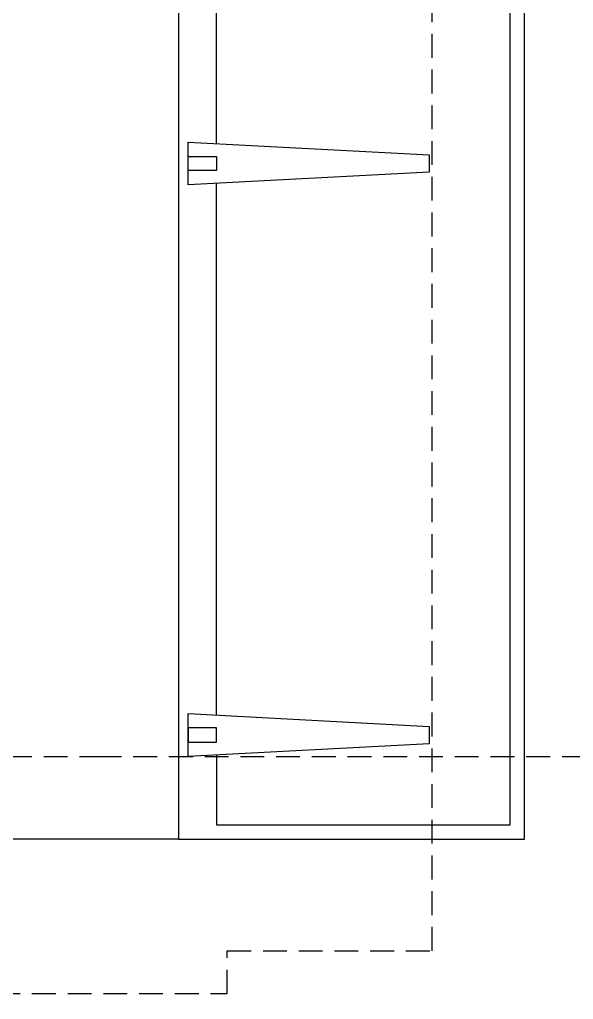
# Model space of a CAD drawing. Header units: millimetres. Extents: x 999 to 1260, y -38 to 225.
# Drawn here: x 1075.07 to 1080.88, y 74.71 to 84.99 of the extents above; entities that cross this region are included whole.
import ezdxf
from ezdxf.enums import TextEntityAlignment as Align

# ---------------------------------------------------------------- set-up
doc = ezdxf.new("R2010")
doc.units = ezdxf.units.MM
doc.linetypes.add('HIDDEN', pattern=[0.375, 0.25, -0.125])
doc.layers.add('I-ARQ', color=8, linetype='Continuous')
doc.styles.add('ROMANS', font='romans', dxfattribs={"oblique": 15})

# ---------------------------------------------------------------- blocks, each defined once
blk = doc.blocks.new('praça')
at = {"layer": 'I-ARQ', "linetype": 'HIDDEN'}
for p, q in [((1250.631, 37.337), (1250.631, 13.537)), ((1253.121, 36.839), (1253.121, 14.899)), ((1253.121, 14.899), (1253.121, 6.411)), ((1250.631, 13.537), (1251.081, 13.537)), ((1251.081, 13.537), (1251.081, 11.387)), ((1251.081, 11.387), (1315.631, 11.387))]:
    blk.add_line(p, q, dxfattribs=at)
at = {"layer": 'I-ARQ'}
for p, q in [((1252.254, 14.049), (1252.254, 36.789)), ((1252.254, 14.049), (1252.254, 10.419)), ((1266.437, 14.049), (1252.254, 14.049)), ((1253.254, 11.419), (1253.121, 13.949)), ((1253.121, 13.949), (1253.571, 13.949)), ((1253.421, 13.949), (1253.271, 13.949)), ((1253.271, 13.949), (1253.271, 13.649)), ((1253.421, 13.649), (1253.421, 13.949)), ((1253.571, 13.949), (1253.437, 11.419)), ((1259.121, 13.949), (1259.571, 13.949)), ((1259.254, 11.419), (1259.121, 13.949)), ((1259.271, 13.649), (1259.271, 13.949)), ((1259.271, 13.949), (1259.421, 13.949)), ((1259.421, 13.949), (1259.421, 13.649)), ((1259.571, 13.949), (1259.437, 11.419)), ((1252.404, 13.649), (1252.404, 10.569)), ((1253.137, 13.649), (1252.404, 13.649)), ((1253.271, 13.649), (1253.421, 13.649)), ((1253.555, 13.649), (1259.137, 13.649)), ((1259.421, 13.649), (1259.271, 13.649)), ((1259.555, 13.649), (1265.137, 13.649)), ((1250.571, 13.019), (1250.571, 13.019)), ((1250.571, 13.019), (1250.571, 13.019)), ((1253.437, 11.419), (1253.254, 11.419)), ((1259.437, 11.419), (1259.254, 11.419)), ((1252.404, 10.569), (1266.287, 10.569)), ((1252.254, 10.419), (1266.437, 10.419))]:
    blk.add_line(p, q, dxfattribs=at)
at = {"layer": 'I-ARQ', "width": 1, "flags": 3}
blk.add_attdef('CODIGO', text='', height=0.024, rotation=360, dxfattribs=at).set_placement((1257.016, 34.844), align=Align.MIDDLE)
at = {"layer": 'I-ARQ', "text_generation_flag": 4, "width": 1, "flags": 3}
blk.add_attdef('CODIGO', text='', height=0.024, rotation=360, dxfattribs=at).set_placement((1258.871, 16.028), align=Align.MIDDLE)
at = {"layer": 'I-ARQ', "style": 'ROMANS', "width": 1}
blk.add_attdef('0.00', (1278.703, -45.867), '', height=0.36, dxfattribs=at)

msp = doc.modelspace()

# ---------------------------------------------------------------- block references
at = {"layer": 'I-ARQ', "rotation": 90}
msp.add_blockref('praça', (1090.782, -1175.864), dxfattribs=at)

doc.saveas('drawing.dxf')
